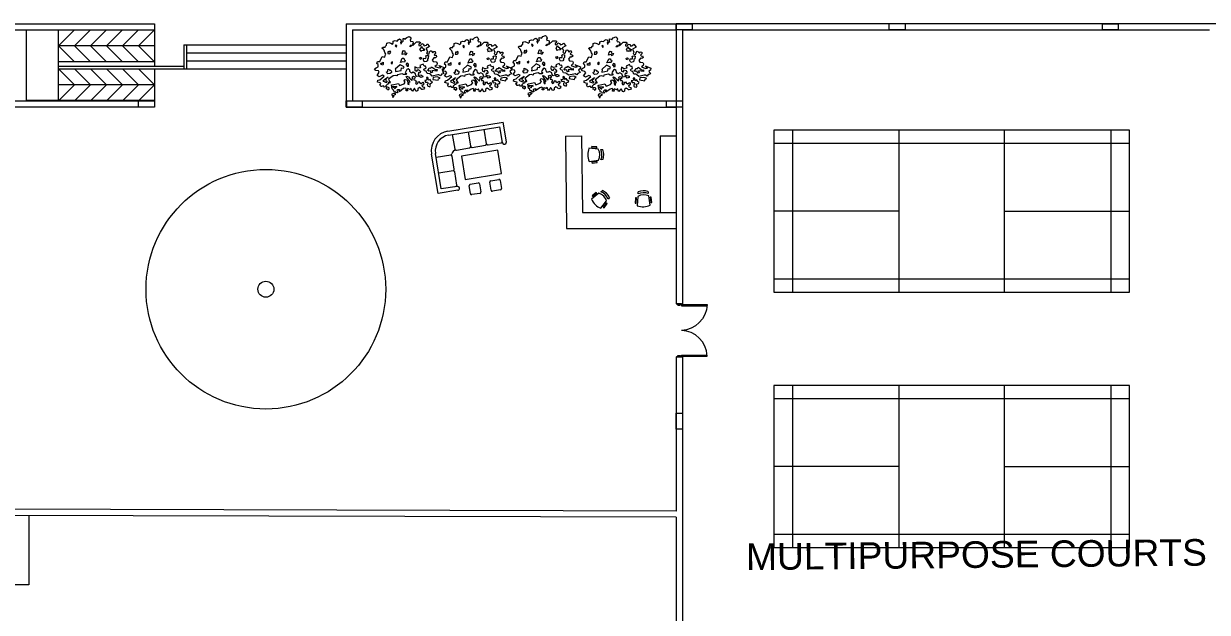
# Model space of a CAD drawing. Header units: inches. Extents: x 2 to 186, y 1 to 125.
# Drawn here: x 98.98 to 143.42, y 35.46 to 57.57 of the extents above; entities that cross this region are included whole.
import ezdxf

# ---------------------------------------------------------------- set-up
doc = ezdxf.new("R2010")
doc.units = ezdxf.units.IN
doc.header["$MEASUREMENT"] = 0
for name, color, linetype, lineweight in [('M_BRUSHES', 104, 'Continuous', 5), ('M_COL', 250, 'Continuous', 20), ('M_ELEV 2', 251, 'Continuous', 15), ('M_TEXT', 250, 'Continuous', 0), ('M_WALLS', 251, 'Continuous', 15)]:
    doc.layers.add(name, color=color, linetype=linetype, lineweight=lineweight)
doc.layers.add('M_FURNITURE', color=250, linetype='Continuous', lineweight=5, transparency=0.1)
doc.styles.get("Standard").update_dxf_attribs({"font": 'arial.ttf'})

msp = doc.modelspace()

# ---------------------------------------------------------------- linework, layer by layer
for p, q in [((103.887, 54.672), (99.087, 54.672)), ((111.087, 54.672), (111.087, 54.442))]:
    msp.add_line(p, q)
at = {"layer": 'M_BRUSHES'}
for points in [[(112.662, 55.304), (112.631, 55.306), (112.568, 55.24), (112.569, 55.198), (112.521, 55.19), (112.483, 55.239), (112.413, 55.215), (112.389, 55.217), (112.347, 55.289), (112.374, 55.306), (112.388, 55.338), (112.329, 55.36), (112.259, 55.378), (112.271, 55.448), (112.348, 55.467), (112.51, 55.606), (112.443, 55.638), (112.318, 55.581), (112.243, 55.63), (112.322, 55.747), (112.295, 55.798), (112.201, 55.813), (112.153, 55.879), (112.213, 55.919), (112.287, 55.955), (112.287, 56.035), (112.236, 56.075), (112.261, 56.152), (112.346, 56.155), (112.439, 56.342), (112.541, 56.315), (112.548, 56.377), (112.577, 56.431), (112.536, 56.492), (112.511, 56.573), (112.472, 56.622), (112.429, 56.657), (112.472, 56.695), (112.551, 56.696), (112.558, 56.727), (112.6, 56.771), (112.606, 56.846), (112.681, 56.87), (112.766, 56.836), (112.82, 56.807), (112.851, 56.843), (112.851, 56.91), (112.927, 56.935), (112.997, 56.916), (113.038, 56.966), (113.088, 56.998), (113.142, 56.964), (113.152, 56.904), (113.127, 56.87), (113.136, 56.816), (113.165, 56.827), (113.161, 56.888), (113.191, 56.893), (113.23, 56.917), (113.22, 56.94), (113.219, 57.019), (113.275, 57.011), (113.298, 56.983), (113.312, 57.011), (113.36, 57.055), (113.456, 57.096), (113.493, 57.064), (113.521, 57.003), (113.491, 56.96), (113.506, 56.908), (113.529, 56.917), (113.588, 56.897), (113.598, 56.837), (113.568, 56.79), (113.586, 56.756), (113.727, 56.896), (113.838, 56.895), (113.882, 56.849), (113.817, 56.8), (113.811, 56.757), (113.863, 56.741), (113.906, 56.779), (113.922, 56.824), (113.981, 56.803), (114.016, 56.742), (114.097, 56.767), (114.125, 56.815), (114.216, 56.713), (114.083, 56.635), (114.133, 56.516), (114.103, 56.469), (114.16, 56.423), (114.2, 56.441), (114.219, 56.512), (114.254, 56.554), (114.281, 56.547), (114.341, 56.477), (114.382, 56.526), (114.425, 56.522), (114.435, 56.462), (114.383, 56.405), (114.418, 56.374), (114.459, 56.386), (114.482, 56.323), (114.433, 56.284), (114.376, 56.293), (114.318, 56.205), (114.351, 56.149), (114.464, 56.137), (114.497, 56.087), (114.483, 56.018), (114.462, 56.002), (114.418, 55.97), (114.572, 55.91), (114.638, 55.921), (114.565, 56.006), (114.611, 55.984), (114.773, 55.918), (114.754, 55.848), (114.699, 55.808), (114.72, 55.756), (114.753, 55.702), (114.69, 55.679), (114.666, 55.675), (114.633, 55.614), (114.566, 55.652), (114.523, 55.651), (114.313, 55.605), (114.247, 55.673), (114.247, 55.673), (114.22, 55.687), (114.127, 55.696), (114.087, 55.793), (114.03, 55.803), (114.003, 55.859), (114.047, 55.891), (114.086, 55.91), (114.062, 55.978), (114.008, 55.976), (113.971, 56.05), (113.845, 55.998), (113.871, 55.917), (113.757, 55.898), (113.663, 55.95), (113.657, 55.875), (113.668, 55.81), (113.74, 55.785), (113.771, 55.852), (113.824, 55.83), (113.87, 55.776), (113.849, 55.711), (113.803, 55.734), (113.792, 55.653), (113.911, 55.636), (113.951, 55.612), (113.958, 55.57), (113.883, 55.546), (113.854, 55.578), (113.805, 55.606), (113.743, 55.584), (113.704, 55.626), (113.693, 55.692), (113.606, 55.745), (113.533, 55.708), (113.473, 55.772), (113.47, 55.826), (113.408, 55.871), (113.364, 55.846), (113.321, 55.771), (113.304, 55.72), (113.35, 55.703), (113.32, 55.661), (113.241, 55.66), (113.181, 55.693), (113.009, 55.652), (112.992, 55.607), (112.928, 55.626), (112.851, 55.614), (112.675, 55.483), (112.711, 55.417), (112.74, 55.385), (112.73, 55.34), (112.694, 55.365), (112.675, 55.379), (112.662, 55.304)], [(115.199, 55.285), (115.168, 55.287), (115.105, 55.221), (115.106, 55.179), (115.058, 55.171), (115.02, 55.22), (114.95, 55.196), (114.926, 55.198), (114.884, 55.27), (114.911, 55.287), (114.925, 55.319), (114.866, 55.341), (114.795, 55.36), (114.808, 55.429), (114.885, 55.448), (115.047, 55.588), (114.98, 55.619), (114.855, 55.562), (114.78, 55.611), (114.858, 55.728), (114.831, 55.779), (114.738, 55.794), (114.69, 55.86), (114.75, 55.9), (114.824, 55.936), (114.824, 56.016), (114.773, 56.056), (114.798, 56.133), (114.883, 56.136), (114.976, 56.323), (115.078, 56.296), (115.085, 56.358), (115.114, 56.412), (115.072, 56.473), (115.048, 56.554), (115.008, 56.603), (114.966, 56.638), (115.009, 56.676), (115.088, 56.677), (115.095, 56.709), (115.137, 56.752), (115.143, 56.827), (115.218, 56.852), (115.303, 56.817), (115.356, 56.788), (115.388, 56.824), (115.388, 56.891), (115.464, 56.916), (115.534, 56.897), (115.575, 56.947), (115.625, 56.979), (115.679, 56.945), (115.689, 56.885), (115.664, 56.851), (115.673, 56.797), (115.701, 56.808), (115.698, 56.869), (115.728, 56.874), (115.767, 56.898), (115.757, 56.921), (115.756, 57), (115.812, 56.992), (115.835, 56.965), (115.849, 56.992), (115.897, 57.036), (115.993, 57.077), (116.029, 57.045), (116.058, 56.984), (116.028, 56.941), (116.043, 56.889), (116.066, 56.899), (116.125, 56.878), (116.134, 56.818), (116.105, 56.771), (116.123, 56.737), (116.264, 56.877), (116.374, 56.876), (116.419, 56.83), (116.354, 56.782), (116.348, 56.738), (116.4, 56.723), (116.443, 56.76), (116.459, 56.805), (116.517, 56.785), (116.553, 56.723), (116.634, 56.749), (116.662, 56.796), (116.753, 56.694), (116.62, 56.616), (116.67, 56.498), (116.64, 56.45), (116.697, 56.404), (116.737, 56.422), (116.756, 56.493), (116.791, 56.535), (116.818, 56.528), (116.878, 56.458), (116.919, 56.507), (116.962, 56.503), (116.972, 56.443), (116.92, 56.386), (116.955, 56.355), (116.996, 56.367), (117.019, 56.304), (116.97, 56.265), (116.913, 56.274), (116.855, 56.186), (116.888, 56.13), (117, 56.118), (117.034, 56.069), (117.02, 55.999), (116.999, 55.983), (116.955, 55.952), (117.109, 55.891), (117.175, 55.902), (117.102, 55.987), (117.148, 55.965), (117.309, 55.899), (117.291, 55.829), (117.236, 55.789), (117.257, 55.738), (117.29, 55.683), (117.227, 55.66), (117.203, 55.656), (117.17, 55.595), (117.103, 55.633), (117.06, 55.632), (116.85, 55.586), (116.784, 55.654), (116.784, 55.654), (116.757, 55.668), (116.664, 55.677), (116.623, 55.774), (116.567, 55.784), (116.54, 55.841), (116.583, 55.872), (116.623, 55.891), (116.599, 55.96), (116.545, 55.957), (116.508, 56.031), (116.382, 55.979), (116.408, 55.898), (116.294, 55.879), (116.2, 55.931), (116.194, 55.856), (116.205, 55.791), (116.276, 55.766), (116.308, 55.833), (116.361, 55.811), (116.407, 55.757), (116.386, 55.693), (116.34, 55.715), (116.329, 55.634), (116.448, 55.617), (116.488, 55.593), (116.495, 55.551), (116.42, 55.527), (116.391, 55.559), (116.342, 55.588), (116.279, 55.565), (116.241, 55.607), (116.23, 55.673), (116.143, 55.726), (116.07, 55.689), (116.01, 55.753), (116.007, 55.807), (115.945, 55.852), (115.9, 55.827), (115.858, 55.752), (115.841, 55.701), (115.886, 55.684), (115.857, 55.642), (115.778, 55.641), (115.718, 55.674), (115.546, 55.633), (115.529, 55.588), (115.465, 55.607), (115.388, 55.595), (115.212, 55.465), (115.248, 55.398), (115.277, 55.366), (115.267, 55.321), (115.231, 55.346), (115.211, 55.36), (115.199, 55.285)], [(117.776, 55.335), (117.746, 55.337), (117.683, 55.271), (117.683, 55.229), (117.636, 55.221), (117.598, 55.27), (117.528, 55.246), (117.503, 55.248), (117.461, 55.32), (117.489, 55.337), (117.502, 55.369), (117.444, 55.391), (117.373, 55.41), (117.385, 55.479), (117.462, 55.498), (117.624, 55.638), (117.558, 55.669), (117.432, 55.612), (117.357, 55.661), (117.436, 55.778), (117.409, 55.829), (117.315, 55.844), (117.268, 55.91), (117.328, 55.95), (117.402, 55.986), (117.401, 56.066), (117.351, 56.106), (117.375, 56.183), (117.46, 56.186), (117.553, 56.373), (117.655, 56.346), (117.662, 56.408), (117.691, 56.462), (117.65, 56.523), (117.625, 56.604), (117.586, 56.653), (117.544, 56.688), (117.586, 56.726), (117.665, 56.727), (117.672, 56.759), (117.714, 56.802), (117.721, 56.877), (117.796, 56.902), (117.88, 56.867), (117.934, 56.838), (117.965, 56.874), (117.966, 56.941), (118.042, 56.966), (118.111, 56.947), (118.152, 56.997), (118.202, 57.029), (118.256, 56.995), (118.266, 56.935), (118.242, 56.901), (118.251, 56.847), (118.279, 56.858), (118.275, 56.919), (118.305, 56.924), (118.344, 56.948), (118.334, 56.971), (118.334, 57.05), (118.389, 57.042), (118.412, 57.014), (118.426, 57.042), (118.474, 57.086), (118.571, 57.127), (118.607, 57.095), (118.636, 57.034), (118.605, 56.991), (118.62, 56.939), (118.644, 56.948), (118.702, 56.928), (118.712, 56.868), (118.682, 56.821), (118.7, 56.787), (118.842, 56.927), (118.952, 56.926), (118.996, 56.88), (118.931, 56.831), (118.926, 56.788), (118.977, 56.772), (119.02, 56.81), (119.036, 56.855), (119.095, 56.834), (119.13, 56.773), (119.211, 56.798), (119.24, 56.846), (119.33, 56.744), (119.197, 56.666), (119.247, 56.547), (119.218, 56.5), (119.274, 56.454), (119.315, 56.472), (119.333, 56.543), (119.369, 56.585), (119.395, 56.578), (119.455, 56.508), (119.496, 56.557), (119.539, 56.553), (119.549, 56.493), (119.497, 56.436), (119.533, 56.405), (119.573, 56.417), (119.596, 56.354), (119.547, 56.315), (119.491, 56.324), (119.433, 56.236), (119.466, 56.18), (119.578, 56.168), (119.611, 56.118), (119.598, 56.049), (119.576, 56.033), (119.532, 56.002), (119.686, 55.941), (119.752, 55.952), (119.679, 56.037), (119.726, 56.015), (119.887, 55.949), (119.868, 55.879), (119.813, 55.839), (119.834, 55.787), (119.867, 55.733), (119.805, 55.71), (119.78, 55.706), (119.748, 55.645), (119.68, 55.683), (119.638, 55.682), (119.427, 55.636), (119.361, 55.704), (119.361, 55.704), (119.335, 55.718), (119.242, 55.727), (119.201, 55.824), (119.144, 55.834), (119.117, 55.891), (119.161, 55.922), (119.2, 55.941), (119.177, 56.01), (119.122, 56.007), (119.086, 56.081), (118.959, 56.029), (118.985, 55.948), (118.872, 55.929), (118.778, 55.981), (118.771, 55.906), (118.782, 55.841), (118.854, 55.816), (118.886, 55.883), (118.938, 55.861), (118.984, 55.807), (118.964, 55.742), (118.917, 55.765), (118.907, 55.684), (119.025, 55.667), (119.065, 55.643), (119.072, 55.601), (118.997, 55.577), (118.968, 55.609), (118.92, 55.637), (118.857, 55.615), (118.819, 55.657), (118.808, 55.723), (118.72, 55.776), (118.647, 55.739), (118.588, 55.803), (118.584, 55.857), (118.523, 55.902), (118.478, 55.877), (118.435, 55.802), (118.419, 55.751), (118.464, 55.734), (118.434, 55.692), (118.356, 55.691), (118.295, 55.724), (118.123, 55.683), (118.107, 55.638), (118.042, 55.657), (117.965, 55.645), (117.789, 55.514), (117.825, 55.448), (117.854, 55.416), (117.844, 55.371), (117.809, 55.396), (117.789, 55.41), (117.776, 55.335)], [(120.418, 55.287), (120.388, 55.289), (120.325, 55.223), (120.325, 55.181), (120.278, 55.173), (120.24, 55.222), (120.17, 55.198), (120.145, 55.2), (120.103, 55.272), (120.131, 55.289), (120.144, 55.321), (120.085, 55.343), (120.015, 55.361), (120.027, 55.431), (120.104, 55.45), (120.266, 55.589), (120.2, 55.621), (120.074, 55.564), (119.999, 55.613), (120.078, 55.73), (120.051, 55.781), (119.957, 55.795), (119.91, 55.862), (119.97, 55.902), (120.044, 55.938), (120.043, 56.018), (119.993, 56.058), (120.017, 56.135), (120.102, 56.138), (120.195, 56.325), (120.297, 56.298), (120.304, 56.36), (120.333, 56.414), (120.292, 56.475), (120.267, 56.556), (120.228, 56.605), (120.186, 56.64), (120.228, 56.678), (120.307, 56.679), (120.314, 56.71), (120.356, 56.754), (120.362, 56.829), (120.437, 56.853), (120.522, 56.818), (120.576, 56.79), (120.607, 56.826), (120.608, 56.893), (120.684, 56.918), (120.753, 56.899), (120.794, 56.949), (120.844, 56.981), (120.898, 56.947), (120.908, 56.887), (120.884, 56.853), (120.892, 56.799), (120.921, 56.81), (120.917, 56.871), (120.947, 56.876), (120.986, 56.9), (120.976, 56.923), (120.975, 57.002), (121.031, 56.994), (121.054, 56.966), (121.068, 56.994), (121.116, 57.038), (121.212, 57.079), (121.249, 57.047), (121.278, 56.985), (121.247, 56.943), (121.262, 56.891), (121.285, 56.9), (121.344, 56.88), (121.354, 56.82), (121.324, 56.773), (121.342, 56.739), (121.483, 56.879), (121.594, 56.878), (121.638, 56.831), (121.573, 56.783), (121.568, 56.74), (121.619, 56.724), (121.662, 56.762), (121.678, 56.807), (121.737, 56.786), (121.772, 56.725), (121.853, 56.75), (121.882, 56.798), (121.972, 56.696), (121.839, 56.618), (121.889, 56.499), (121.859, 56.452), (121.916, 56.406), (121.957, 56.424), (121.975, 56.495), (122.011, 56.537), (122.037, 56.53), (122.097, 56.46), (122.138, 56.509), (122.181, 56.505), (122.191, 56.445), (122.139, 56.388), (122.174, 56.357), (122.215, 56.369), (122.238, 56.306), (122.189, 56.267), (122.133, 56.276), (122.074, 56.188), (122.108, 56.132), (122.22, 56.12), (122.253, 56.07), (122.239, 56.001), (122.218, 55.985), (122.174, 55.953), (122.328, 55.893), (122.394, 55.904), (122.321, 55.989), (122.368, 55.967), (122.529, 55.901), (122.51, 55.831), (122.455, 55.791), (122.476, 55.739), (122.509, 55.684), (122.447, 55.662), (122.422, 55.658), (122.39, 55.597), (122.322, 55.635), (122.279, 55.634), (122.069, 55.588), (122.003, 55.656), (122.003, 55.656), (121.977, 55.67), (121.884, 55.679), (121.843, 55.776), (121.786, 55.785), (121.759, 55.842), (121.803, 55.874), (121.842, 55.893), (121.818, 55.961), (121.764, 55.959), (121.728, 56.033), (121.601, 55.981), (121.627, 55.9), (121.514, 55.881), (121.42, 55.933), (121.413, 55.858), (121.424, 55.792), (121.496, 55.768), (121.527, 55.834), (121.58, 55.813), (121.626, 55.759), (121.606, 55.694), (121.559, 55.717), (121.549, 55.636), (121.667, 55.619), (121.707, 55.595), (121.714, 55.553), (121.639, 55.529), (121.61, 55.561), (121.562, 55.589), (121.499, 55.567), (121.461, 55.609), (121.45, 55.675), (121.362, 55.728), (121.289, 55.691), (121.23, 55.755), (121.226, 55.809), (121.164, 55.854), (121.12, 55.829), (121.077, 55.754), (121.06, 55.702), (121.106, 55.686), (121.076, 55.644), (120.997, 55.643), (120.937, 55.676), (120.765, 55.635), (120.749, 55.59), (120.684, 55.609), (120.607, 55.597), (120.431, 55.466), (120.467, 55.399), (120.496, 55.368), (120.486, 55.322), (120.451, 55.348), (120.431, 55.362), (120.418, 55.287)], [(112.756, 56.501), (112.74, 56.555), (112.698, 56.513), (112.661, 56.528), (112.652, 56.498), (112.646, 56.448), (112.709, 56.445), (112.734, 56.463)], [(112.988, 56.749), (112.942, 56.77), (112.926, 56.739), (112.969, 56.69)], [(113.202, 56.505), (113.242, 56.56), (113.293, 56.548), (113.281, 56.49), (113.362, 56.468), (113.32, 56.385), (113.284, 56.435), (113.183, 56.411)], [(113.509, 56.765), (113.527, 56.782), (113.54, 56.742), (113.484, 56.705), (113.472, 56.731)], [(113.897, 56.696), (113.922, 56.714), (113.931, 56.66), (113.958, 56.664), (113.988, 56.606), (114.027, 56.627), (114.017, 56.562), (113.907, 56.551), (113.89, 56.527), (113.853, 56.626), (113.873, 56.629)], [(115.293, 56.483), (115.277, 56.536), (115.235, 56.494), (115.198, 56.509), (115.189, 56.479), (115.183, 56.43), (115.246, 56.426), (115.271, 56.444)], [(115.524, 56.73), (115.479, 56.751), (115.463, 56.72), (115.506, 56.671)], [(115.739, 56.486), (115.779, 56.542), (115.83, 56.529), (115.818, 56.471), (115.899, 56.45), (115.857, 56.366), (115.821, 56.416), (115.72, 56.392)], [(116.045, 56.746), (116.064, 56.763), (116.077, 56.723), (116.02, 56.686), (116.009, 56.712)], [(116.434, 56.677), (116.459, 56.695), (116.468, 56.641), (116.495, 56.645), (116.525, 56.588), (116.564, 56.608), (116.554, 56.543), (116.444, 56.532), (116.427, 56.508), (116.389, 56.607), (116.41, 56.61)], [(117.87, 56.532), (117.855, 56.586), (117.813, 56.544), (117.775, 56.559), (117.766, 56.529), (117.76, 56.479), (117.824, 56.476), (117.849, 56.494)], [(118.102, 56.78), (118.057, 56.801), (118.041, 56.77), (118.084, 56.721)], [(118.317, 56.536), (118.356, 56.591), (118.407, 56.579), (118.396, 56.521), (118.476, 56.499), (118.434, 56.416), (118.398, 56.466), (118.297, 56.442)], [(118.623, 56.796), (118.641, 56.813), (118.655, 56.773), (118.598, 56.736), (118.587, 56.762)], [(119.011, 56.727), (119.036, 56.745), (119.045, 56.691), (119.072, 56.695), (119.103, 56.638), (119.141, 56.658), (119.131, 56.593), (119.021, 56.582), (119.004, 56.558), (118.967, 56.657), (118.987, 56.66)], [(120.512, 56.484), (120.497, 56.538), (120.455, 56.496), (120.417, 56.511), (120.408, 56.481), (120.402, 56.431), (120.466, 56.428), (120.491, 56.446)], [(120.744, 56.732), (120.699, 56.753), (120.683, 56.722), (120.726, 56.673)], [(120.958, 56.488), (120.998, 56.543), (121.049, 56.531), (121.038, 56.473), (121.118, 56.451), (121.076, 56.368), (121.04, 56.418), (120.939, 56.394)], [(121.265, 56.748), (121.283, 56.765), (121.296, 56.725), (121.24, 56.688), (121.228, 56.714)], [(121.653, 56.679), (121.678, 56.697), (121.687, 56.643), (121.714, 56.647), (121.745, 56.589), (121.783, 56.61), (121.773, 56.545), (121.663, 56.534), (121.646, 56.51), (121.609, 56.609), (121.629, 56.612)], [(112.394, 56.033), (112.384, 56.094), (112.427, 56.087), (112.476, 56.13), (112.475, 56.053), (112.467, 56.017)], [(112.773, 56.109), (112.768, 56.094), (112.81, 56.052), (112.83, 56.098), (112.824, 56.138)], [(113.233, 55.895), (113.258, 55.955), (113.106, 56.028), (112.924, 55.868), (112.941, 55.85), (112.933, 55.772), (113.148, 55.819), (113.16, 55.911)], [(113.16, 56.212), (113.185, 56.272), (113.247, 56.275), (113.262, 56.228), (113.281, 56.197), (113.301, 56.2), (113.279, 56.126), (113.207, 56.136), (113.12, 56.114)], [(113.429, 55.977), (113.43, 56.054), (113.368, 56.092), (113.327, 56.044), (113.375, 56.01), (113.367, 55.973)], [(113.852, 56.249), (113.837, 56.295), (113.897, 56.312), (113.915, 56.287), (113.89, 56.227)], [(113.984, 56.208), (113.988, 56.271), (114.079, 56.265), (114.085, 56.315), (114.071, 56.362), (114.109, 56.382), (114.174, 56.372), (114.169, 56.273), (114.133, 56.239), (114.136, 56.177), (114.105, 56.151), (114.017, 56.136)], [(114.931, 56.014), (114.921, 56.075), (114.964, 56.068), (115.013, 56.111), (115.011, 56.034), (115.003, 55.998)], [(115.309, 56.09), (115.305, 56.075), (115.347, 56.033), (115.367, 56.079), (115.36, 56.119)], [(115.77, 55.877), (115.795, 55.937), (115.643, 56.009), (115.461, 55.85), (115.478, 55.831), (115.47, 55.753), (115.685, 55.8), (115.697, 55.893)], [(115.697, 56.193), (115.722, 56.253), (115.784, 56.256), (115.799, 56.21), (115.818, 56.178), (115.838, 56.181), (115.815, 56.108), (115.744, 56.117), (115.657, 56.095)], [(115.966, 55.958), (115.967, 56.035), (115.905, 56.073), (115.864, 56.025), (115.911, 55.991), (115.903, 55.954)], [(116.389, 56.23), (116.374, 56.276), (116.434, 56.293), (116.452, 56.268), (116.427, 56.208)], [(116.521, 56.189), (116.525, 56.252), (116.616, 56.246), (116.622, 56.296), (116.608, 56.343), (116.646, 56.363), (116.711, 56.353), (116.706, 56.254), (116.67, 56.22), (116.673, 56.158), (116.642, 56.132), (116.554, 56.117)], [(117.508, 56.064), (117.498, 56.125), (117.541, 56.118), (117.59, 56.161), (117.589, 56.084), (117.581, 56.048)], [(117.887, 56.14), (117.882, 56.125), (117.924, 56.083), (117.945, 56.129), (117.938, 56.169)], [(118.347, 55.926), (118.372, 55.986), (118.221, 56.059), (118.038, 55.9), (118.055, 55.881), (118.047, 55.803), (118.262, 55.85), (118.275, 55.942)], [(118.274, 56.243), (118.299, 56.303), (118.361, 56.306), (118.376, 56.259), (118.395, 56.228), (118.416, 56.231), (118.393, 56.157), (118.322, 56.167), (118.234, 56.145)], [(118.543, 56.008), (118.544, 56.085), (118.482, 56.123), (118.441, 56.075), (118.489, 56.041), (118.481, 56.004)], [(118.966, 56.28), (118.952, 56.326), (119.012, 56.343), (119.03, 56.318), (119.005, 56.258)], [(119.099, 56.239), (119.102, 56.302), (119.194, 56.296), (119.2, 56.346), (119.185, 56.393), (119.224, 56.413), (119.288, 56.403), (119.283, 56.304), (119.247, 56.27), (119.25, 56.208), (119.22, 56.182), (119.131, 56.167)], [(120.15, 56.016), (120.14, 56.077), (120.183, 56.07), (120.232, 56.113), (120.231, 56.036), (120.223, 56)], [(120.529, 56.092), (120.524, 56.077), (120.566, 56.035), (120.587, 56.08), (120.58, 56.121)], [(120.989, 55.878), (121.014, 55.938), (120.862, 56.011), (120.68, 55.851), (120.697, 55.833), (120.689, 55.755), (120.904, 55.802), (120.917, 55.894)], [(120.916, 56.195), (120.941, 56.255), (121.003, 56.258), (121.018, 56.211), (121.037, 56.18), (121.058, 56.183), (121.035, 56.109), (120.963, 56.119), (120.876, 56.097)], [(121.185, 55.96), (121.186, 56.037), (121.124, 56.075), (121.083, 56.027), (121.131, 55.992), (121.123, 55.956)], [(121.608, 56.232), (121.593, 56.278), (121.653, 56.295), (121.672, 56.27), (121.647, 56.21)], [(121.74, 56.191), (121.744, 56.254), (121.836, 56.248), (121.841, 56.298), (121.827, 56.345), (121.865, 56.365), (121.93, 56.355), (121.925, 56.256), (121.889, 56.222), (121.892, 56.16), (121.862, 56.134), (121.773, 56.119)], [(112.493, 55.395), (112.472, 55.441), (112.658, 55.573), (112.576, 55.486), (112.57, 55.436), (112.616, 55.415), (112.599, 55.35)], [(112.716, 55.813), (112.757, 55.82), (112.792, 55.777), (112.784, 55.741), (112.735, 55.698), (112.654, 55.684), (112.613, 55.72), (112.599, 55.766), (112.653, 55.775), (112.653, 55.817), (112.659, 55.867), (112.719, 55.842)], [(113.089, 55.091), (113.023, 55.087), (112.992, 55.056), (112.995, 55.033), (113.011, 55.011), (113.021, 54.982), (113.004, 54.979), (112.936, 54.986), (112.93, 55.022), (112.882, 55.014), (112.871, 55.043), (112.865, 55.078), (112.815, 55.125), (112.805, 55.185), (112.821, 55.2), (112.88, 55.172), (112.917, 55.136), (112.933, 55.145), (112.939, 55.188), (112.955, 55.203), (112.982, 55.183), (112.989, 55.215), (112.801, 55.205), (112.79, 55.27), (112.812, 55.28), (113.045, 55.328), (113.089, 55.244), (113.257, 55.308), (113.292, 55.351), (113.3, 55.37), (113.261, 55.425), (113.274, 55.464), (113.301, 55.481), (113.359, 55.46), (113.386, 55.41), (113.397, 55.344), (113.404, 55.302), (113.444, 55.284), (113.443, 55.327), (113.452, 55.378), (113.482, 55.383), (113.387, 55.514), (113.342, 55.567), (113.367, 55.596), (113.42, 55.573), (113.479, 55.51), (113.51, 55.473), (113.552, 55.437), (113.58, 55.527), (113.571, 55.58), (113.616, 55.605), (113.67, 55.578), (113.661, 55.521), (113.619, 55.514), (113.628, 55.461), (113.69, 55.453), (113.714, 55.383), (113.683, 55.354), (113.716, 55.298), (113.772, 55.326), (113.787, 55.389), (113.814, 55.406), (113.844, 55.368), (113.895, 55.328), (113.966, 55.376), (113.99, 55.343), (113.995, 55.314), (113.959, 55.266), (113.929, 55.266), (113.938, 55.213), (114.002, 55.193), (114.026, 55.154), (114.003, 55.114), (113.95, 55.099), (113.926, 55.101), (113.888, 55.144), (113.84, 55.172), (113.781, 55.12), (113.78, 55.058), (113.735, 55.033), (113.703, 55.039), (113.675, 55.102), (113.649, 55.147), (113.614, 55.099), (113.57, 55.036), (113.539, 55.074), (113.523, 55.139), (113.473, 55.105), (113.414, 55.127), (113.41, 55.15), (113.374, 55.114), (113.39, 55.055), (113.335, 55.053), (113.339, 55.132), (113.318, 55.154), (113.241, 55.135), (113.083, 55.016), (113.076, 55.064), (113.11, 55.076)], [(114.176, 55.848), (114.201, 55.908), (114.265, 55.905), (114.292, 55.951), (114.443, 55.848), (114.497, 55.857), (114.494, 55.794), (114.307, 55.814), (114.325, 55.747), (114.279, 55.732), (114.263, 55.744), (114.253, 55.805), (114.185, 55.794), (114.138, 55.828)], [(114.5, 55.574), (114.352, 55.55), (114.34, 55.48), (114.544, 55.447), (114.554, 55.503), (114.612, 55.525), (114.558, 55.553)], [(115.253, 55.794), (115.294, 55.801), (115.329, 55.758), (115.321, 55.722), (115.272, 55.679), (115.191, 55.665), (115.15, 55.701), (115.136, 55.747), (115.19, 55.756), (115.19, 55.798), (115.196, 55.848), (115.256, 55.823)], [(115.626, 55.072), (115.56, 55.068), (115.528, 55.037), (115.532, 55.014), (115.547, 54.992), (115.558, 54.963), (115.541, 54.961), (115.473, 54.967), (115.467, 55.003), (115.419, 54.996), (115.408, 55.024), (115.402, 55.059), (115.352, 55.106), (115.342, 55.166), (115.358, 55.181), (115.417, 55.153), (115.454, 55.117), (115.47, 55.126), (115.476, 55.169), (115.492, 55.184), (115.519, 55.164), (115.526, 55.196), (115.338, 55.186), (115.327, 55.251), (115.349, 55.261), (115.581, 55.309), (115.625, 55.225), (115.793, 55.289), (115.829, 55.332), (115.837, 55.351), (115.798, 55.406), (115.81, 55.445), (115.838, 55.462), (115.896, 55.441), (115.923, 55.391), (115.934, 55.325), (115.941, 55.283), (115.98, 55.265), (115.98, 55.308), (115.989, 55.359), (116.019, 55.364), (115.924, 55.495), (115.879, 55.548), (115.904, 55.577), (115.957, 55.554), (116.016, 55.491), (116.047, 55.454), (116.089, 55.418), (116.117, 55.508), (116.108, 55.562), (116.153, 55.587), (116.207, 55.559), (116.198, 55.502), (116.156, 55.495), (116.164, 55.442), (116.227, 55.434), (116.251, 55.364), (116.219, 55.335), (116.253, 55.279), (116.309, 55.307), (116.324, 55.37), (116.351, 55.387), (116.381, 55.35), (116.432, 55.309), (116.503, 55.357), (116.527, 55.325), (116.532, 55.295), (116.496, 55.247), (116.466, 55.247), (116.475, 55.194), (116.539, 55.174), (116.563, 55.135), (116.54, 55.095), (116.487, 55.08), (116.463, 55.082), (116.425, 55.125), (116.377, 55.153), (116.318, 55.101), (116.317, 55.039), (116.272, 55.014), (116.24, 55.02), (116.212, 55.083), (116.186, 55.128), (116.151, 55.08), (116.106, 55.017), (116.076, 55.055), (116.059, 55.12), (116.01, 55.087), (115.951, 55.108), (115.947, 55.131), (115.911, 55.095), (115.927, 55.036), (115.872, 55.034), (115.876, 55.113), (115.855, 55.135), (115.778, 55.116), (115.62, 54.997), (115.612, 55.045), (115.647, 55.057)], [(116.713, 55.829), (116.738, 55.889), (116.801, 55.886), (116.829, 55.932), (116.98, 55.829), (117.034, 55.838), (117.031, 55.775), (116.844, 55.795), (116.862, 55.728), (116.816, 55.713), (116.8, 55.725), (116.79, 55.786), (116.722, 55.775), (116.674, 55.809)], [(117.608, 55.426), (117.586, 55.472), (117.773, 55.604), (117.69, 55.517), (117.685, 55.467), (117.73, 55.446), (117.713, 55.381)], [(117.831, 55.844), (117.872, 55.851), (117.907, 55.808), (117.899, 55.772), (117.85, 55.729), (117.768, 55.715), (117.728, 55.751), (117.713, 55.797), (117.767, 55.806), (117.767, 55.848), (117.773, 55.898), (117.833, 55.873)], [(118.203, 55.122), (118.137, 55.118), (118.106, 55.087), (118.11, 55.064), (118.125, 55.042), (118.136, 55.013), (118.119, 55.01), (118.05, 55.017), (118.044, 55.053), (117.996, 55.045), (117.985, 55.074), (117.98, 55.109), (117.929, 55.156), (117.919, 55.216), (117.936, 55.231), (117.994, 55.203), (118.031, 55.167), (118.048, 55.176), (118.053, 55.219), (118.069, 55.234), (118.097, 55.214), (118.104, 55.246), (117.915, 55.236), (117.904, 55.301), (117.927, 55.311), (118.159, 55.359), (118.203, 55.275), (118.371, 55.339), (118.406, 55.382), (118.415, 55.401), (118.375, 55.456), (118.388, 55.495), (118.415, 55.512), (118.474, 55.491), (118.501, 55.441), (118.512, 55.375), (118.518, 55.333), (118.558, 55.315), (118.557, 55.358), (118.566, 55.409), (118.597, 55.414), (118.501, 55.545), (118.456, 55.598), (118.482, 55.627), (118.534, 55.604), (118.593, 55.541), (118.625, 55.504), (118.667, 55.468), (118.695, 55.558), (118.686, 55.611), (118.731, 55.637), (118.784, 55.609), (118.776, 55.552), (118.733, 55.545), (118.742, 55.492), (118.804, 55.484), (118.828, 55.414), (118.797, 55.385), (118.83, 55.329), (118.887, 55.357), (118.901, 55.42), (118.929, 55.437), (118.959, 55.399), (119.009, 55.359), (119.08, 55.407), (119.104, 55.375), (119.109, 55.345), (119.073, 55.297), (119.043, 55.297), (119.052, 55.244), (119.117, 55.224), (119.141, 55.185), (119.117, 55.145), (119.065, 55.13), (119.04, 55.132), (119.002, 55.175), (118.955, 55.203), (118.896, 55.151), (118.894, 55.089), (118.85, 55.064), (118.817, 55.07), (118.789, 55.133), (118.763, 55.178), (118.729, 55.13), (118.684, 55.067), (118.654, 55.105), (118.637, 55.17), (118.587, 55.136), (118.529, 55.158), (118.525, 55.181), (118.488, 55.145), (118.504, 55.086), (118.449, 55.084), (118.454, 55.163), (118.433, 55.185), (118.356, 55.166), (118.198, 55.047), (118.19, 55.095), (118.224, 55.107)], [(119.281, 55.557), (119.259, 55.583), (119.218, 55.576), (119.229, 55.505), (119.192, 55.468), (119.148, 55.473), (119.178, 55.405), (119.25, 55.411), (119.283, 55.361), (119.241, 55.324), (119.249, 55.27), (119.277, 55.25), (119.341, 55.23), (119.364, 55.283), (119.335, 55.345), (119.415, 55.377), (119.444, 55.418), (119.379, 55.45), (119.351, 55.507), (119.288, 55.479)], [(119.29, 55.879), (119.315, 55.939), (119.379, 55.936), (119.406, 55.982), (119.557, 55.879), (119.612, 55.888), (119.608, 55.825), (119.422, 55.845), (119.44, 55.778), (119.393, 55.763), (119.377, 55.775), (119.367, 55.836), (119.299, 55.825), (119.252, 55.859)], [(119.614, 55.605), (119.467, 55.581), (119.454, 55.511), (119.659, 55.478), (119.668, 55.534), (119.726, 55.556), (119.672, 55.584)], [(120.25, 55.378), (120.228, 55.424), (120.414, 55.556), (120.332, 55.469), (120.327, 55.419), (120.372, 55.398), (120.355, 55.333)], [(120.473, 55.796), (120.513, 55.803), (120.549, 55.76), (120.541, 55.724), (120.492, 55.681), (120.41, 55.667), (120.369, 55.703), (120.355, 55.749), (120.409, 55.758), (120.409, 55.8), (120.415, 55.85), (120.475, 55.825)], [(120.845, 55.074), (120.779, 55.069), (120.748, 55.039), (120.752, 55.016), (120.767, 54.994), (120.778, 54.965), (120.76, 54.962), (120.692, 54.969), (120.686, 55.005), (120.638, 54.997), (120.627, 55.026), (120.621, 55.061), (120.571, 55.108), (120.561, 55.168), (120.578, 55.183), (120.636, 55.155), (120.673, 55.119), (120.69, 55.128), (120.695, 55.171), (120.711, 55.186), (120.738, 55.166), (120.746, 55.198), (120.557, 55.187), (120.546, 55.253), (120.569, 55.263), (120.801, 55.311), (120.845, 55.227), (121.013, 55.291), (121.048, 55.334), (121.057, 55.353), (121.017, 55.408), (121.03, 55.447), (121.057, 55.464), (121.116, 55.443), (121.143, 55.392), (121.153, 55.327), (121.16, 55.285), (121.2, 55.267), (121.199, 55.31), (121.208, 55.361), (121.239, 55.366), (121.143, 55.497), (121.098, 55.55), (121.123, 55.579), (121.176, 55.556), (121.235, 55.493), (121.266, 55.456), (121.309, 55.42), (121.337, 55.51), (121.328, 55.563), (121.372, 55.588), (121.426, 55.561), (121.417, 55.504), (121.375, 55.497), (121.384, 55.444), (121.446, 55.436), (121.47, 55.366), (121.439, 55.337), (121.472, 55.281), (121.529, 55.309), (121.543, 55.372), (121.571, 55.389), (121.601, 55.351), (121.651, 55.311), (121.722, 55.359), (121.746, 55.326), (121.751, 55.297), (121.715, 55.249), (121.685, 55.249), (121.694, 55.196), (121.759, 55.176), (121.783, 55.137), (121.759, 55.097), (121.706, 55.082), (121.682, 55.084), (121.644, 55.127), (121.597, 55.155), (121.538, 55.103), (121.536, 55.041), (121.492, 55.016), (121.459, 55.022), (121.431, 55.085), (121.405, 55.13), (121.371, 55.082), (121.326, 55.019), (121.296, 55.057), (121.279, 55.122), (121.229, 55.088), (121.17, 55.11), (121.167, 55.133), (121.13, 55.097), (121.146, 55.038), (121.091, 55.036), (121.096, 55.115), (121.075, 55.137), (120.998, 55.118), (120.84, 54.999), (120.832, 55.047), (120.866, 55.059)], [(121.932, 55.831), (121.957, 55.891), (122.021, 55.888), (122.048, 55.934), (122.199, 55.831), (122.253, 55.84), (122.25, 55.777), (122.064, 55.797), (122.082, 55.73), (122.035, 55.715), (122.019, 55.727), (122.009, 55.788), (121.941, 55.777), (121.894, 55.811)], [(122.256, 55.556), (122.108, 55.533), (122.096, 55.463), (122.301, 55.43), (122.31, 55.486), (122.368, 55.508), (122.314, 55.536)], [(112.672, 55.181), (112.602, 55.194), (112.588, 55.13), (112.63, 55.137), (112.655, 55.093), (112.705, 55.126), (112.704, 55.168)], [(114.167, 55.526), (114.145, 55.552), (114.103, 55.545), (114.115, 55.474), (114.078, 55.437), (114.034, 55.442), (114.064, 55.374), (114.136, 55.38), (114.169, 55.33), (114.126, 55.293), (114.135, 55.239), (114.162, 55.219), (114.227, 55.199), (114.249, 55.252), (114.221, 55.314), (114.301, 55.346), (114.33, 55.387), (114.265, 55.419), (114.237, 55.476), (114.174, 55.448)], [(115.03, 55.376), (115.009, 55.422), (115.195, 55.554), (115.113, 55.467), (115.107, 55.417), (115.153, 55.396), (115.135, 55.331)], [(115.209, 55.162), (115.139, 55.175), (115.125, 55.112), (115.167, 55.118), (115.192, 55.074), (115.242, 55.107), (115.241, 55.149)], [(116.704, 55.507), (116.682, 55.533), (116.64, 55.526), (116.652, 55.455), (116.614, 55.418), (116.571, 55.423), (116.601, 55.355), (116.673, 55.361), (116.706, 55.311), (116.663, 55.274), (116.672, 55.22), (116.699, 55.2), (116.764, 55.18), (116.786, 55.233), (116.757, 55.295), (116.837, 55.327), (116.867, 55.368), (116.801, 55.4), (116.773, 55.457), (116.71, 55.429)], [(117.037, 55.555), (116.889, 55.531), (116.877, 55.461), (117.081, 55.428), (117.091, 55.484), (117.148, 55.506), (117.095, 55.534)], [(117.786, 55.212), (117.716, 55.225), (117.703, 55.162), (117.744, 55.168), (117.769, 55.124), (117.819, 55.157), (117.818, 55.199)], [(120.428, 55.164), (120.358, 55.177), (120.345, 55.113), (120.386, 55.12), (120.411, 55.075), (120.461, 55.109), (120.46, 55.151)], [(121.923, 55.508), (121.901, 55.535), (121.86, 55.528), (121.871, 55.457), (121.834, 55.42), (121.79, 55.425), (121.82, 55.357), (121.892, 55.363), (121.925, 55.313), (121.882, 55.276), (121.891, 55.222), (121.919, 55.202), (121.983, 55.182), (122.006, 55.235), (121.977, 55.297), (122.057, 55.329), (122.086, 55.37), (122.021, 55.402), (121.993, 55.459), (121.93, 55.43)], [(112.906, 54.945), (112.856, 54.949), (112.794, 54.92), (112.799, 54.884), (112.832, 54.871), (112.83, 54.81), (112.871, 54.822), (112.878, 54.885), (112.896, 54.894), (112.951, 54.928)], [(115.443, 54.926), (115.393, 54.93), (115.331, 54.901), (115.336, 54.865), (115.369, 54.852), (115.367, 54.791), (115.408, 54.803), (115.415, 54.866), (115.433, 54.875), (115.488, 54.909)], [(118.02, 54.976), (117.971, 54.98), (117.908, 54.951), (117.914, 54.915), (117.946, 54.902), (117.945, 54.841), (117.985, 54.853), (117.993, 54.916), (118.01, 54.925), (118.066, 54.959)], [(120.662, 54.927), (120.613, 54.932), (120.55, 54.903), (120.556, 54.867), (120.588, 54.854), (120.587, 54.793), (120.627, 54.805), (120.635, 54.868), (120.652, 54.877), (120.708, 54.911)]]:
    msp.add_lwpolyline(points, close=True, dxfattribs=at)
at = {"layer": 'M_COL'}
for points in [[(123.478, 57.342), (123.478, 57.572), (124.078, 57.572), (124.078, 57.342)], [(131.478, 57.343), (131.478, 57.573), (132.078, 57.573), (132.078, 57.343)], [(139.478, 57.342), (139.478, 57.572), (140.078, 57.572), (140.078, 57.342)], [(103.287, 54.442), (103.287, 54.672), (103.887, 54.672), (103.887, 54.442)], [(111.087, 54.442), (111.087, 54.672), (111.687, 54.672), (111.687, 54.442)], [(123.108, 54.442), (123.108, 54.672), (123.708, 54.672), (123.708, 54.442)], [(123.708, 42.342), (123.478, 42.342), (123.478, 42.942), (123.708, 42.942)]]:
    msp.add_lwpolyline(points, close=True, dxfattribs=at)
at = {"layer": 'M_ELEV 2'}
for p, q in [((92.697, 57.572), (103.887, 57.572)), ((92.697, 57.342), (103.887, 57.342)), ((99.087, 57.342), (103.887, 57.342)), ((99.087, 54.672), (99.087, 57.342)), ((100.287, 54.672), (100.287, 57.342)), ((100.887, 57.342), (100.287, 56.742)), ((101.487, 57.342), (100.887, 56.742)), ((102.087, 57.342), (101.487, 56.742)), ((102.687, 57.342), (102.087, 56.742)), ((103.287, 57.342), (102.687, 56.742)), ((103.887, 57.342), (103.287, 56.742)), ((103.887, 57.572), (103.887, 55.972)), ((111.087, 57.572), (123.478, 57.572)), ((111.087, 57.572), (111.087, 54.672)), ((111.317, 57.342), (123.478, 57.342)), ((111.317, 57.342), (111.317, 54.672)), ((103.887, 56.742), (100.287, 56.742)), ((100.287, 56.742), (100.887, 56.142)), ((100.887, 56.742), (101.487, 56.142)), ((101.487, 56.742), (102.087, 56.142)), ((102.087, 56.742), (102.687, 56.142)), ((102.687, 56.742), (103.287, 56.142)), ((103.287, 56.742), (103.887, 56.142)), ((104.987, 56.772), (111.087, 56.772)), ((104.987, 56.772), (104.987, 55.872)), ((105.087, 56.772), (105.087, 55.872)), ((105.087, 56.472), (111.087, 56.472)), ((103.887, 56.142), (100.287, 56.142)), ((105.087, 56.172), (111.087, 56.172)), ((100.287, 55.972), (104.987, 55.972)), ((100.287, 55.872), (105.087, 55.872)), ((100.287, 55.872), (100.887, 55.272)), ((100.887, 55.872), (101.487, 55.272)), ((101.487, 55.872), (102.087, 55.272)), ((102.087, 55.872), (102.687, 55.272)), ((102.687, 55.872), (103.287, 55.272)), ((103.287, 55.872), (103.887, 55.272)), ((103.887, 55.872), (103.887, 54.442)), ((105.087, 55.872), (111.087, 55.872)), ((103.887, 55.272), (100.287, 55.272)), ((100.887, 55.272), (100.287, 54.672)), ((101.487, 55.272), (100.887, 54.672)), ((102.087, 55.272), (101.487, 54.672)), ((102.687, 55.272), (102.087, 54.672)), ((103.287, 55.272), (102.687, 54.672)), ((103.887, 55.272), (103.287, 54.672)), ((140.503, 53.573), (127.142, 53.573)), ((127.142, 53.573), (127.142, 47.485)), ((127.842, 53.573), (127.842, 47.485)), ((131.842, 53.573), (131.842, 47.485)), ((135.803, 47.485), (135.803, 53.573)), ((139.803, 47.485), (139.803, 53.573)), ((140.503, 47.485), (140.503, 53.573)), ((140.503, 53.073), (127.142, 53.073)), ((131.842, 50.529), (127.142, 50.529)), ((135.803, 50.529), (140.503, 50.529)), ((127.142, 47.985), (140.503, 47.985)), ((127.142, 47.485), (140.503, 47.485)), ((140.503, 43.985), (127.142, 43.985)), ((127.142, 43.985), (127.142, 37.897)), ((127.842, 43.985), (127.842, 37.897)), ((131.842, 43.985), (131.842, 37.897)), ((135.803, 37.897), (135.803, 43.985)), ((139.803, 37.897), (139.803, 43.985)), ((140.503, 37.897), (140.503, 43.985)), ((140.503, 43.485), (127.142, 43.485)), ((131.842, 40.941), (127.142, 40.941)), ((135.803, 40.941), (140.503, 40.941)), ((127.142, 38.397), (140.503, 38.397)), ((127.142, 37.897), (140.503, 37.897))]:
    msp.add_line(p, q, dxfattribs=at)
at = {"layer": 'M_FURNITURE'}
for p, q in [((114.907, 53.534), (116.98, 53.875)), ((117.101, 53.135), (116.98, 53.875)), ((114.932, 53.386), (116.856, 53.702)), ((115.171, 52.855), (115.08, 53.41)), ((115.761, 52.965), (115.672, 53.507)), ((115.761, 52.965), (115.672, 53.507)), ((116.353, 53.062), (116.264, 53.605)), ((116.953, 53.11), (116.856, 53.702)), ((119.322, 53.351), (119.922, 53.358)), ((122.878, 53.358), (122.878, 50.476)), ((122.878, 53.358), (123.478, 53.358)), ((123.478, 53.358), (123.478, 50.476)), ((115.227, 52.826), (115.72, 52.907)), ((115.819, 52.923), (116.312, 53.005)), ((116.411, 53.021), (116.904, 53.102)), ((120.552, 52.858), (120.202, 52.89)), ((120.303, 52.961), (120.299, 52.921)), ((120.299, 52.921), (120.498, 52.903)), ((120.502, 52.943), (120.303, 52.961)), ((120.498, 52.903), (120.502, 52.943)), ((114.533, 51.192), (114.289, 52.672)), ((114.656, 51.364), (114.437, 52.696)), ((115.011, 52.638), (114.462, 52.548)), ((115.143, 52.103), (115.062, 52.596)), ((116.779, 52.819), (115.415, 52.594)), ((115.415, 52.594), (115.558, 51.723)), ((116.922, 51.947), (116.779, 52.819)), ((120.212, 52.398), (120.561, 52.445)), ((120.644, 52.847), (120.72, 52.84)), ((120.728, 52.47), (120.653, 52.46)), ((115.102, 52.045), (114.559, 51.956)), ((115.24, 51.511), (115.159, 52.004)), ((120.509, 52.398), (120.311, 52.371)), ((120.311, 52.371), (120.316, 52.331)), ((120.316, 52.331), (120.514, 52.358)), ((120.514, 52.358), (120.509, 52.398)), ((115.558, 51.723), (116.922, 51.947)), ((115.741, 51.545), (116.037, 51.594)), ((116.523, 51.319), (116.475, 51.615)), ((116.516, 51.672), (116.812, 51.721)), ((116.869, 51.68), (116.918, 51.384)), ((115.273, 51.313), (114.533, 51.192)), ((115.248, 51.461), (114.656, 51.364)), ((115.749, 51.191), (115.7, 51.487)), ((116.102, 51.199), (115.806, 51.15)), ((116.095, 51.552), (116.144, 51.256)), ((116.877, 51.326), (116.581, 51.278)), ((120.573, 51.204), (120.297, 50.985)), ((120.477, 51.23), (120.321, 51.106)), ((120.345, 51.074), (120.502, 51.199)), ((120.502, 51.199), (120.477, 51.23)), ((120.646, 51.259), (120.706, 51.307)), ((122.043, 51.177), (122.049, 51.253)), ((122.418, 51.268), (122.429, 51.192)), ((120.321, 51.106), (120.345, 51.074)), ((120.645, 50.636), (120.864, 50.912)), ((120.859, 50.842), (120.735, 50.685)), ((120.735, 50.685), (120.766, 50.66)), ((120.766, 50.66), (120.89, 50.817)), ((120.89, 50.817), (120.859, 50.842)), ((120.967, 51.046), (120.92, 50.986)), ((121.95, 51.033), (121.935, 50.833)), ((121.935, 50.833), (121.975, 50.831)), ((121.99, 51.03), (121.95, 51.033)), ((121.975, 50.831), (121.99, 51.03)), ((122.034, 51.085), (122.008, 50.734)), ((122.5, 50.753), (122.446, 51.101)), ((122.534, 51.056), (122.494, 51.05)), ((122.494, 51.05), (122.525, 50.852)), ((122.525, 50.852), (122.564, 50.858)), ((122.564, 50.858), (122.534, 51.056)), ((123.67, 47.052), (123.515, 47.052)), ((123.515, 47.052), (123.515, 47.017)), ((123.515, 47.017), (123.532, 47.017)), ((123.532, 47.017), (123.532, 47.002)), ((123.532, 47.002), (123.621, 47.002)), ((123.621, 47.002), (123.621, 47.017)), ((123.621, 47.017), (123.67, 47.017)), ((123.67, 47.017), (123.67, 47.052)), ((123.67, 46.977), (124.635, 46.977)), ((123.515, 45.087), (123.532, 45.087)), ((123.515, 45.052), (123.515, 45.087)), ((123.67, 45.052), (123.515, 45.052)), ((123.532, 45.087), (123.532, 45.101)), ((123.532, 45.101), (123.62, 45.101)), ((123.62, 45.101), (123.62, 45.087)), ((123.62, 45.087), (123.67, 45.087)), ((123.67, 45.126), (124.635, 45.126)), ((123.67, 45.087), (123.67, 45.052))]:
    msp.add_line(p, q, dxfattribs=at)
for points in [[(119.322, 53.351), (119.362, 49.876), (123.478, 49.876)], [(119.922, 53.358), (119.955, 50.476), (123.478, 50.476)], [(123.67, 47.017), (123.67, 46.977)], [(123.67, 45.087), (123.67, 45.126)]]:
    msp.add_lwpolyline(points, dxfattribs=at)
for points in [[(123.67, 47.017), (124.635, 47.017, -0.396451), (123.67, 46.052, -0.396451)], [(123.67, 45.087), (124.635, 45.087, 0.396451), (123.67, 46.052, 0.396451)]]:
    msp.add_lwpolyline(points, format="xyb", dxfattribs=at)
for centre, radius, start, end in [((115.029, 52.794), 0.75, 99.3457, 189.3457), ((115.029, 52.794), 0.6, 99.3457, 189.3457), ((115.712, 52.957), 0.05, 279.3457, 9.3457), ((115.712, 52.957), 0.05, 279.3457, 9.3457), ((115.81, 52.973), 0.05, 189.3457, 279.3457), ((115.81, 52.973), 0.05, 189.3457, 279.3457), ((116.304, 53.054), 0.05, 279.3457, 9.3457), ((116.403, 53.07), 0.05, 189.3457, 279.3457), ((116.896, 53.151), 0.05, 279.3457, 9.3457), ((117.027, 53.122), 0.075, 189.3457, 9.3457), ((120.788, 52.656), 0.631, 158.2872, 204.2094), ((115.012, 52.588), 0.05, 9.3457, 99.3457), ((115.003, 52.688), 0.05, 279.3457, 358.6616), ((115.202, 52.67), 0.15, 106.6589, 176.1246), ((115.122, 52.847), 0.05, 317.525, 9.3457), ((115.218, 52.875), 0.05, 189.3457, 279.3457), ((120.157, 52.643), 0.45, 333.9861, 28.5105), ((120.182, 52.643), 0.505, 338.7264, 23.7702), ((120.216, 52.644), 0.541, 341.2945, 21.202), ((115.094, 52.095), 0.05, 279.3457, 9.3457), ((115.11, 51.996), 0.05, 9.3457, 99.3457), ((116.046, 51.544), 0.05, 9.3457, 99.3457), ((116.524, 51.623), 0.05, 99.3457, 189.3457), ((116.82, 51.672), 0.05, 9.3457, 99.3457), ((115.191, 51.503), 0.05, 279.3457, 9.3457), ((115.261, 51.387), 0.075, 279.3457, 99.3457), ((115.75, 51.495), 0.05, 99.3457, 189.3457), ((115.798, 51.199), 0.05, 189.3457, 279.3457), ((116.094, 51.248), 0.05, 279.3457, 9.3457), ((116.573, 51.327), 0.05, 189.3457, 279.3457), ((116.869, 51.376), 0.05, 279.3457, 9.3457), ((120.435, 50.775), 0.45, 17.7372, 72.2616), ((120.453, 50.793), 0.505, 22.4775, 67.5213), ((120.477, 50.817), 0.541, 25.0456, 64.9532), ((122.256, 50.693), 0.45, 65.0025, 119.5269), ((122.255, 50.719), 0.505, 69.7428, 114.7866), ((122.253, 50.752), 0.541, 72.3109, 112.2184), ((120.882, 51.221), 0.631, 202.0383, 247.9605), ((122.231, 51.324), 0.631, 249.3035, 295.2258)]:
    msp.add_arc(centre, radius, start, end, dxfattribs=at)
at = {"layer": 'M_WALLS'}
for p, q in [((123.478, 57.573), (123.478, 47.052)), ((123.478, 57.573), (154.412, 57.573)), ((123.708, 57.343), (123.708, 47.052)), ((123.708, 57.343), (143.503, 57.343)), ((92.697, 54.672), (103.887, 54.672)), ((111.087, 54.672), (123.478, 54.672)), ((103.887, 54.442), (92.697, 54.442)), ((111.087, 54.442), (123.478, 54.442)), ((123.478, 47.052), (123.708, 47.052)), ((123.478, 45.052), (123.477, 39.262)), ((123.478, 45.052), (123.708, 45.052)), ((123.708, 45.113), (123.707, 9.873)), ((123.477, 39.262), (97.564, 39.33)), ((123.477, 39.032), (97.563, 39.1)), ((99.163, 39.1), (99.163, 36.495)), ((123.477, 39.032), (123.477, 20.722)), ((99.163, 36.495), (92.696, 36.512))]:
    msp.add_line(p, q, dxfattribs=at)
for radius in [4.5, 0.3]:
    msp.add_circle((108.069, 47.596), radius, dxfattribs=at)

# ---------------------------------------------------------------- texts
at = {"layer": 'M_TEXT', "insert": (126.092, 38.045), "char_height": 2.5, "attachment_point": 1, "rotation": 0.5596}
msp.add_mtext_dynamic_manual_height_columns('{\\H0.4x;MULTIPURPOSE COURTS}  ', width=18.16185, gutter_width=12.5, heights=[0], dxfattribs=at)

doc.saveas('drawing.dxf')
